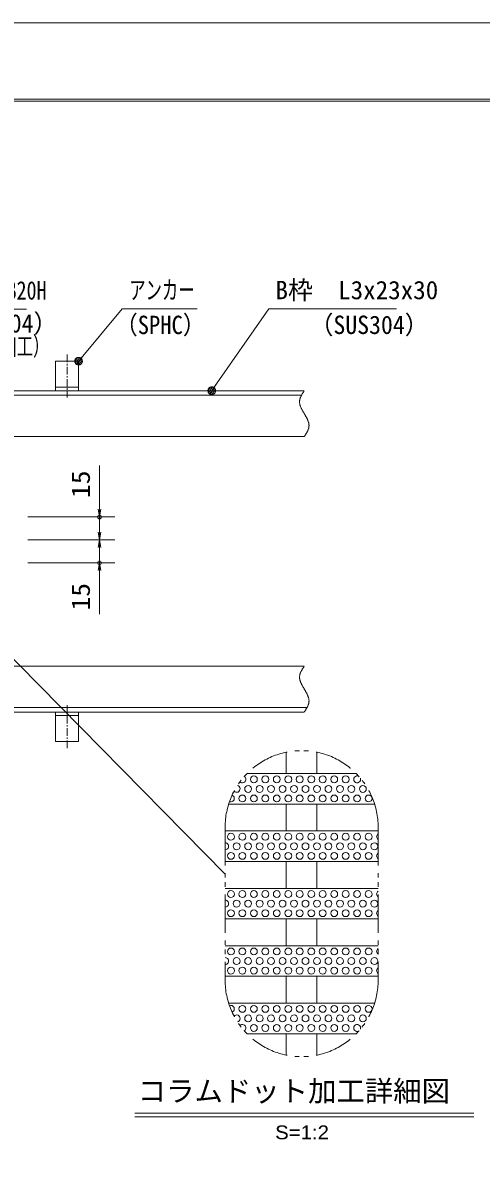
# Model space of a CAD drawing. Units: millimetres, scale not verified. Extents: x -1050 to 1050, y -742 to 742.
# Drawn here: x 9 to 309, y -2 to 742 of the extents above; entities that cross this region are included whole.
import ezdxf
from ezdxf.enums import TextEntityAlignment as Align

# ---------------------------------------------------------------- set-up
doc = ezdxf.new("R2010")
doc.units = ezdxf.units.MM
doc.header["$LTSCALE"] = 5
doc.header["$PDMODE"] = 32
doc.header["$PDSIZE"] = 2.5
doc.linetypes.add('CHAIN1', pattern=[8, 5, -1, 1, -1])
doc.linetypes.add('DOUBLE_CHAIN1', pattern=[8.8, 5, -1, 0.6, -0.6, 0.6, -1])
for name, color, linetype, lineweight in [('0-0_7-図\u3000枠', 4, 'Continuous', 9), ('0-1_寸法注釈', 2, 'Continuous', 9), ('0-2_0', 2, 'Continuous', 9), ('0-3_DEFPOINTS', 134, 'Continuous', 9), ('0-4_アンカー', 7, 'Continuous', 9), ('0-5_枠', 7, 'Continuous', 9), ('0-7_蓋', 5, 'Continuous', 9), ('0-8_想像線', 134, 'DOUBLE_CHAIN1', 9), ('0-A_ハッチング', 4, 'Continuous', 9)]:
    doc.layers.add(name, color=color, linetype=linetype, lineweight=lineweight)
doc.styles.add('HG丸ｺﾞｼｯｸM-PRO', font='')
doc.styles.add('ＭＳ ゴシック', font='')
doc.styles.get('HG丸ｺﾞｼｯｸM-PRO').set_extended_font_data('HG丸ｺﾞｼｯｸM-PRO')
doc.styles.get('ＭＳ ゴシック').set_extended_font_data('MS Gothic')

# ---------------------------------------------------------------- blocks, each defined once
blk = doc.blocks.new('A$C5D7C781A')
at = {"layer": '0-4_アンカー'}
for p, q in [((0, 118.78), (0, 22.26)), ((0, 118.78), (75, 118.78)), ((75, 118.78), (75, 22.26)), ((75, 33.76), (0, 33.76)), ((0, 22.26), (75, 22.26))]:
    blk.add_line(p, q, dxfattribs=at)
at = {"layer": '0-4_アンカー', "color": 6, "linetype": 'CHAIN1'}
blk.add_line((37.5, 140.11), (37.5, 0), dxfattribs=at)
blk = doc.blocks.new('_OPEN')
at = {"layer": '0-2_0'}
blk.add_line((0, 0), (-5, 0), dxfattribs=at)
blk.add_lwpolyline([(-5, 0.833), (0, 0), (-5, -0.833)], dxfattribs=at)
blk = doc.blocks.new('_Dot')
at = {"layer": '0-2_0'}
for p, q in [((-2.5, 0), (-5, 0)), ((2.445, 0.5), (-2.445, 0.5)), ((1.997, 1.5), (-1.997, 1.5)), ((2.289, -0.995), (-2.289, -0.995)), ((1.499, -1.995), (-1.499, -1.995))]:
    blk.add_line(p, q, dxfattribs=at)
for points in [[(2.5, 0), (2.48, 0.313), (2.421, 0.622), (2.324, 0.92), (2.191, 1.204), (2.023, 1.469), (1.822, 1.711), (1.594, 1.926), (1.34, 2.111), (1.064, 2.262), (0.773, 2.378), (0.468, 2.456), (0.157, 2.495), (-0.157, 2.495), (-0.468, 2.456), (-0.773, 2.378), (-1.064, 2.262), (-1.34, 2.111), (-1.594, 1.926), (-1.822, 1.711), (-2.023, 1.469), (-2.191, 1.204), (-2.324, 0.92), (-2.421, 0.622), (-2.48, 0.313), (-2.5, 0), (0, 0)], [(-2.5, 0), (-2.48, -0.313), (-2.421, -0.622), (-2.324, -0.92), (-2.191, -1.204), (-2.023, -1.469), (-1.822, -1.711), (-1.594, -1.926), (-1.34, -2.111), (-1.064, -2.262), (-0.773, -2.378), (-0.468, -2.456), (-0.157, -2.495), (0.157, -2.495), (0.468, -2.456), (0.773, -2.378), (1.064, -2.262), (1.34, -2.111), (1.594, -1.926), (1.822, -1.711), (2.023, -1.469), (2.191, -1.204), (2.324, -0.92), (2.421, -0.622), (2.48, -0.313), (2.5, 0), (0, 0)]]:
    blk.add_lwpolyline(points, close=True, dxfattribs=at)

msp = doc.modelspace()

# ---------------------------------------------------------------- linework, layer by layer
at = {"layer": '0-0_7-図\u3000枠'}
msp.add_line((-973.75, 691.25), (998.75, 691.25), dxfattribs=at)
msp.add_lwpolyline([(-975, 692.5), (1000, 692.5), (1000, -692.5)], dxfattribs=at)
at = {"layer": '0-1_寸法注釈'}
for p, q in [((59.536, 424.534), (59.536, 453.071)), ((12.73, 419.534), (69.536, 419.534)), ((59.536, 404.534), (59.536, 419.534)), ((59.536, 409.534), (59.536, 414.534)), ((12.73, 404.534), (69.536, 404.534)), ((12.73, 404.534), (69.536, 404.534)), ((59.536, 404.534), (59.536, 389.534)), ((59.536, 399.534), (59.536, 394.534)), ((12.73, 389.534), (69.536, 389.534)), ((59.536, 384.534), (59.536, 355.997)), ((141.614, 186.06), (-20.278, 350.529)), ((82.655, 29.852), (304.119, 29.852)), ((82.655, 27.352), (304.119, 27.352))]:
    msp.add_line(p, q, dxfattribs=at)
for points in [[(11.868, 555.308), (-91.339, 555.308), (-126.389, 497.881)], [(123.279, 555.527), (74.226, 555.527), (46.503, 522.097)], [(253.598, 555.527), (170.248, 555.527), (133.465, 502.847)]]:
    msp.add_lwpolyline(points, dxfattribs=at)
at = {"layer": '0-3_DEFPOINTS'}
msp.add_lwpolyline([(-1050, -742.5), (-1050, 742.5), (1050, 742.5), (1050, -742.5)], close=True, dxfattribs=at)
for p in [(59.536, 419.534), (59.536, 389.534)]:
    msp.add_point(p, dxfattribs=at)
at = {"layer": '0-5_枠'}
for p, q in [((-511.649, 502.034), (193.351, 502.034)), ((-508.649, 499.034), (191.515, 499.034)), ((-6.649, 472.034), (193.351, 472.034)), ((-6.649, 322.034), (193.351, 322.034)), ((-511.649, 292.034), (193.351, 292.034)), ((-508.649, 295.034), (195.187, 295.034))]:
    msp.add_line(p, q, dxfattribs=at)
at = {"layer": '0-7_蓋'}
for p, q in [((181.614, 265.772), (181.614, 251.782)), ((201.614, 265.772), (201.614, 251.782)), ((227.321, 251.782), (155.906, 251.782)), ((239.311, 231.782), (143.917, 231.782)), ((181.614, 231.782), (181.614, 214.282)), ((201.614, 231.782), (201.614, 214.282)), ((241.614, 214.282), (141.614, 214.282)), ((241.614, 194.282), (141.614, 194.282)), ((181.614, 194.282), (181.614, 176.782)), ((201.614, 194.282), (201.614, 176.782)), ((241.614, 176.782), (141.614, 176.782)), ((241.614, 156.782), (141.614, 156.782)), ((181.614, 156.782), (181.614, 139.282)), ((201.614, 156.782), (201.614, 139.282)), ((241.614, 139.282), (141.614, 139.282)), ((241.614, 119.282), (141.614, 119.282)), ((181.614, 119.282), (181.614, 101.782)), ((201.614, 119.282), (201.614, 101.782)), ((239.311, 101.782), (143.917, 101.782)), ((227.321, 81.782), (155.906, 81.782)), ((181.614, 81.782), (181.614, 67.792)), ((201.614, 81.782), (201.614, 67.792))]:
    msp.add_line(p, q, dxfattribs=at)
at = {"layer": '0-8_想像線'}
for p, q in [((141.614, 216.782), (141.614, 116.782)), ((241.614, 216.782), (241.614, 116.782))]:
    msp.add_line(p, q, dxfattribs=at)
for points in [[(193.351, 502.034), (193.16, 501.741), (192.97, 501.447), (192.781, 501.154), (192.593, 500.86), (192.409, 500.566), (192.228, 500.273), (192.05, 499.979), (191.877, 499.685), (191.71, 499.391), (191.548, 499.096), (191.393, 498.801), (191.244, 498.507), (191.104, 498.211), (190.972, 497.916), (190.849, 497.62), (190.736, 497.324), (190.633, 497.028), (190.542, 496.731), (190.462, 496.433), (190.394, 496.136), (190.339, 495.838), (190.298, 495.539), (190.271, 495.24), (190.259, 494.94), (190.261, 494.64), (190.277, 494.34), (190.306, 494.039), (190.348, 493.737), (190.402, 493.436), (190.467, 493.133), (190.544, 492.831), (190.63, 492.528), (190.727, 492.224), (190.833, 491.921), (190.948, 491.617), (191.071, 491.313), (191.202, 491.008), (191.339, 490.703), (191.484, 490.398)], [(191.484, 490.398), (191.634, 490.093), (191.79, 489.788), (191.951, 489.482), (192.117, 489.177), (192.286, 488.871), (192.458, 488.565), (192.634, 488.259), (192.811, 487.953), (192.99, 487.646), (193.17, 487.34), (193.351, 487.034)], [(195.218, 483.67), (195.068, 483.975), (194.912, 484.28), (194.751, 484.586), (194.585, 484.892), (194.416, 485.197), (194.244, 485.503), (194.068, 485.809), (193.891, 486.115), (193.712, 486.422), (193.532, 486.728), (193.351, 487.034)], [(193.351, 472.034), (193.542, 472.328), (193.732, 472.621), (193.921, 472.914), (194.109, 473.208), (194.293, 473.502), (194.474, 473.795), (194.652, 474.089), (194.825, 474.383), (194.992, 474.678), (195.154, 474.972), (195.309, 475.267), (195.458, 475.562), (195.598, 475.857), (195.73, 476.152), (195.853, 476.448), (195.966, 476.744), (196.069, 477.041), (196.16, 477.337), (196.24, 477.635), (196.308, 477.932), (196.363, 478.23), (196.404, 478.529), (196.431, 478.828), (196.443, 479.128), (196.441, 479.428), (196.425, 479.728), (196.396, 480.029), (196.354, 480.331), (196.3, 480.633), (196.235, 480.935), (196.159, 481.237), (196.072, 481.54), (195.975, 481.844), (195.869, 482.147), (195.754, 482.451), (195.631, 482.756), (195.5, 483.06), (195.363, 483.365), (195.218, 483.67)], [(193.351, 322.034), (193.16, 321.741), (192.97, 321.447), (192.781, 321.154), (192.593, 320.86), (192.409, 320.566), (192.228, 320.273), (192.05, 319.979), (191.877, 319.685), (191.71, 319.391), (191.548, 319.096), (191.393, 318.801), (191.244, 318.507), (191.104, 318.211), (190.972, 317.916), (190.849, 317.62), (190.736, 317.324), (190.633, 317.028), (190.542, 316.731), (190.462, 316.433), (190.394, 316.136), (190.339, 315.838), (190.298, 315.539), (190.271, 315.24), (190.259, 314.94), (190.261, 314.64), (190.277, 314.34), (190.306, 314.039), (190.348, 313.737), (190.402, 313.436), (190.467, 313.133), (190.544, 312.831), (190.63, 312.528), (190.727, 312.224), (190.833, 311.921), (190.948, 311.617), (191.071, 311.313), (191.202, 311.008), (191.339, 310.703), (191.484, 310.398)], [(191.484, 310.398), (191.634, 310.093), (191.79, 309.788), (191.951, 309.482), (192.117, 309.177), (192.286, 308.871), (192.458, 308.565), (192.634, 308.259), (192.811, 307.953), (192.99, 307.646), (193.17, 307.34), (193.351, 307.034)], [(195.218, 303.67), (195.068, 303.975), (194.912, 304.28), (194.751, 304.586), (194.585, 304.892), (194.416, 305.197), (194.244, 305.503), (194.068, 305.809), (193.891, 306.115), (193.712, 306.422), (193.532, 306.728), (193.351, 307.034)], [(193.351, 292.034), (193.542, 292.328), (193.732, 292.621), (193.921, 292.914), (194.109, 293.208), (194.293, 293.502), (194.474, 293.795), (194.652, 294.089), (194.825, 294.383), (194.992, 294.678), (195.154, 294.972), (195.309, 295.267), (195.458, 295.562), (195.598, 295.857), (195.73, 296.152), (195.853, 296.448), (195.966, 296.744), (196.069, 297.041), (196.16, 297.337), (196.24, 297.635), (196.308, 297.932), (196.363, 298.23), (196.404, 298.529), (196.431, 298.828), (196.443, 299.128), (196.441, 299.428), (196.425, 299.728), (196.396, 300.029), (196.354, 300.331), (196.3, 300.633), (196.235, 300.935), (196.159, 301.237), (196.072, 301.54), (195.975, 301.844), (195.869, 302.147), (195.754, 302.451), (195.631, 302.756), (195.5, 303.06), (195.363, 303.365), (195.218, 303.67)]]:
    msp.add_lwpolyline(points, dxfattribs=at)
for centre, start, end in [((191.614, 216.782), 0, 180), ((191.614, 116.782), 180, 0)]:
    msp.add_arc(centre, 50, start, end, dxfattribs=at)
at = {"layer": '0-A_ハッチング'}
for centre in [(160.396, 248.032), (167.896, 248.032), (175.396, 248.032), (182.896, 248.032), (190.396, 248.032), (197.896, 248.032), (205.396, 248.032), (212.896, 248.032), (220.396, 248.032), (156.646, 241.782), (164.146, 241.782), (171.646, 241.782), (179.146, 241.782), (186.646, 241.782), (194.146, 241.782), (201.646, 241.782), (209.146, 241.782), (216.646, 241.782), (224.146, 241.782), (231.646, 241.782), (152.896, 235.532), (160.396, 235.532), (167.896, 235.532), (175.396, 235.532), (182.896, 235.532), (190.396, 235.532), (197.896, 235.532), (205.396, 235.532), (212.896, 235.532), (220.396, 235.532), (227.896, 235.532), (235.396, 235.532), (145.396, 210.532), (152.896, 210.532), (160.396, 210.532), (167.896, 210.532), (175.396, 210.532), (182.896, 210.532), (190.396, 210.532), (197.896, 210.532), (205.396, 210.532), (212.896, 210.532), (220.396, 210.532), (227.896, 210.532), (235.396, 210.532), (149.146, 204.282), (156.646, 204.282), (164.146, 204.282), (171.646, 204.282), (179.146, 204.282), (186.646, 204.282), (194.146, 204.282), (201.646, 204.282), (209.146, 204.282), (216.646, 204.282), (224.146, 204.282), (231.646, 204.282), (239.146, 204.282), (145.396, 198.032), (152.896, 198.032), (160.396, 198.032), (167.896, 198.032), (175.396, 198.032), (182.896, 198.032), (190.396, 198.032), (197.896, 198.032), (205.396, 198.032), (212.896, 198.032), (220.396, 198.032), (227.896, 198.032), (235.396, 198.032), (145.396, 173.032), (152.896, 173.032), (160.396, 173.032), (167.896, 173.032), (175.396, 173.032), (182.896, 173.032), (190.396, 173.032), (197.896, 173.032), (205.396, 173.032), (212.896, 173.032), (220.396, 173.032), (227.896, 173.032), (235.396, 173.032), (149.146, 166.782), (156.646, 166.782), (164.146, 166.782), (171.646, 166.782), (179.146, 166.782), (186.646, 166.782), (194.146, 166.782), (201.646, 166.782), (209.146, 166.782), (216.646, 166.782), (224.146, 166.782), (231.646, 166.782), (239.146, 166.782), (145.396, 160.532), (152.896, 160.532), (160.396, 160.532), (167.896, 160.532), (175.396, 160.532), (182.896, 160.532), (190.396, 160.532), (197.896, 160.532), (205.396, 160.532), (212.896, 160.532), (220.396, 160.532), (227.896, 160.532), (235.396, 160.532), (145.396, 135.532), (152.896, 135.532), (160.396, 135.532), (167.896, 135.532), (175.396, 135.532), (182.896, 135.532), (190.396, 135.532), (197.896, 135.532), (205.396, 135.532), (212.896, 135.532), (220.396, 135.532), (227.896, 135.532), (235.396, 135.532), (149.146, 129.282), (156.646, 129.282), (164.146, 129.282), (171.646, 129.282), (179.146, 129.282), (186.646, 129.282), (194.146, 129.282), (201.646, 129.282), (209.146, 129.282), (216.646, 129.282), (224.146, 129.282), (231.646, 129.282), (239.146, 129.282), (145.396, 123.032), (152.896, 123.032), (160.396, 123.032), (167.896, 123.032), (175.396, 123.032), (182.896, 123.032), (190.396, 123.032), (197.896, 123.032), (205.396, 123.032), (212.896, 123.032), (220.396, 123.032), (227.896, 123.032), (235.396, 123.032), (152.896, 98.032), (160.396, 98.032), (167.896, 98.032), (175.396, 98.032), (182.896, 98.032), (190.396, 98.032), (197.896, 98.032), (205.396, 98.032), (212.896, 98.032), (220.396, 98.032), (227.896, 98.032), (235.396, 98.032), (156.646, 91.782), (164.146, 91.782), (171.646, 91.782), (179.146, 91.782), (186.646, 91.782), (194.146, 91.782), (201.646, 91.782), (209.146, 91.782), (216.646, 91.782), (224.146, 91.782), (231.646, 91.782), (160.396, 85.532), (167.896, 85.532), (175.396, 85.532), (182.896, 85.532), (190.396, 85.532), (197.896, 85.532), (205.396, 85.532), (212.896, 85.532), (220.396, 85.532)]:
    msp.add_circle(centre, 2.25, dxfattribs=at)
for centre, start, end in [((152.896, 248.032), 226.1328, 56.05076), ((227.896, 248.032), 61.16595, 20.30999), ((149.146, 241.782), 222.07154, 76.95869), ((145.396, 235.532), 246.04217, 69.79371), ((242.896, 210.532), 124.75989, 235.24011), ((141.646, 204.282), 269.16442, 90.83558), ((242.896, 198.032), 124.75989, 235.24011), ((242.896, 173.032), 124.75989, 235.24011), ((141.646, 166.782), 269.16442, 90.83558), ((242.896, 160.532), 124.75989, 235.24011), ((242.896, 135.532), 124.75989, 235.24011), ((141.646, 129.282), 269.16442, 90.83558), ((242.896, 123.032), 124.75989, 235.24011), ((145.396, 98.032), 290.20629, 113.95783), ((149.146, 91.782), 283.04131, 137.92846), ((152.896, 85.532), 303.94924, 133.8672), ((227.896, 85.532), 339.69001, 298.83405)]:
    msp.add_arc(centre, 2.25, start, end, dxfattribs=at)

# ---------------------------------------------------------------- block references
at = {"layer": '0-1_寸法注釈'}
for name, p, rotation in [('_Dot', (45.851, 521.338), 229.33113), ('_Dot', (132.882, 502.034), 234.35189), ('_OPEN', (59.536, 419.534), 270), ('_OPEN', (59.536, 404.534), 270), ('_OPEN', (59.536, 404.534), 90), ('_OPEN', (59.536, 389.534), 90)]:
    msp.add_blockref(name, p, dxfattribs=dict(at, rotation=rotation))
at = {"layer": '0-4_アンカー', "xscale": 0.2, "yscale": 0.2}
msp.add_blockref('A$C5D7C781A', (30.851, 497.582), dxfattribs=at)
at = {"layer": '0-4_アンカー', "xscale": -0.2, "yscale": 0.2, "rotation": 180}
msp.add_blockref('A$C5D7C781A', (30.851, 296.486), dxfattribs=at)

# ---------------------------------------------------------------- texts
at = {"layer": '0-1_寸法注釈', "color": 7}
for s, height, style, width, p in [('エンドバー\u3000TB20H', 12.03, 'ＭＳ ゴシック', 0.8, (-86.561, 557.995)), ('アンカー', 12.02, 'ＭＳ ゴシック', 0.65, (79.003, 558.214)), ('（SUS304）', 12.02, 'ＭＳ ゴシック', 0.95, (-45.762, 536.44)), ('（SPHC）', 12.03, 'ＭＳ ゴシック', 0.9, (69.73, 535.424)), ('（SUS304）', 12.02, 'ＭＳ ゴシック', 0.95, (196.819, 535.478)), ('（コラムドット加工）', 12.02, 'ＭＳ ゴシック', 0.65, (-79.854, 521.493)), ('S=1:2', 9.054, 'HG丸ｺﾞｼｯｸM-PRO', 1.1, (174.309, 10.056))]:
    msp.add_text(s, height=height, dxfattribs=dict(at, style=style, width=width)).set_placement(p, align=Align.BOTTOM_LEFT)
for s, height, style, p in [('B枠\u3000L3x23x30', 12.02, 'ＭＳ ゴシック', (174.501, 558.214)), ('コラムドット加工詳細図', 13.6, 'HG丸ｺﾞｼｯｸM-PRO', (84.513, 33.424))]:
    msp.add_text(s, height=height, dxfattribs=dict(at, style=style)).set_placement(p, align=Align.BOTTOM_LEFT)
at = {"layer": '0-1_寸法注釈', "color": 7, "style": 'ＭＳ ゴシック', "width": 1.1}
for p in [(56.849, 431.914), (56.849, 358.377)]:
    msp.add_text('15', height=12.02, rotation=90, dxfattribs=at).set_placement(p, align=Align.BOTTOM_LEFT)

doc.saveas('drawing.dxf')
